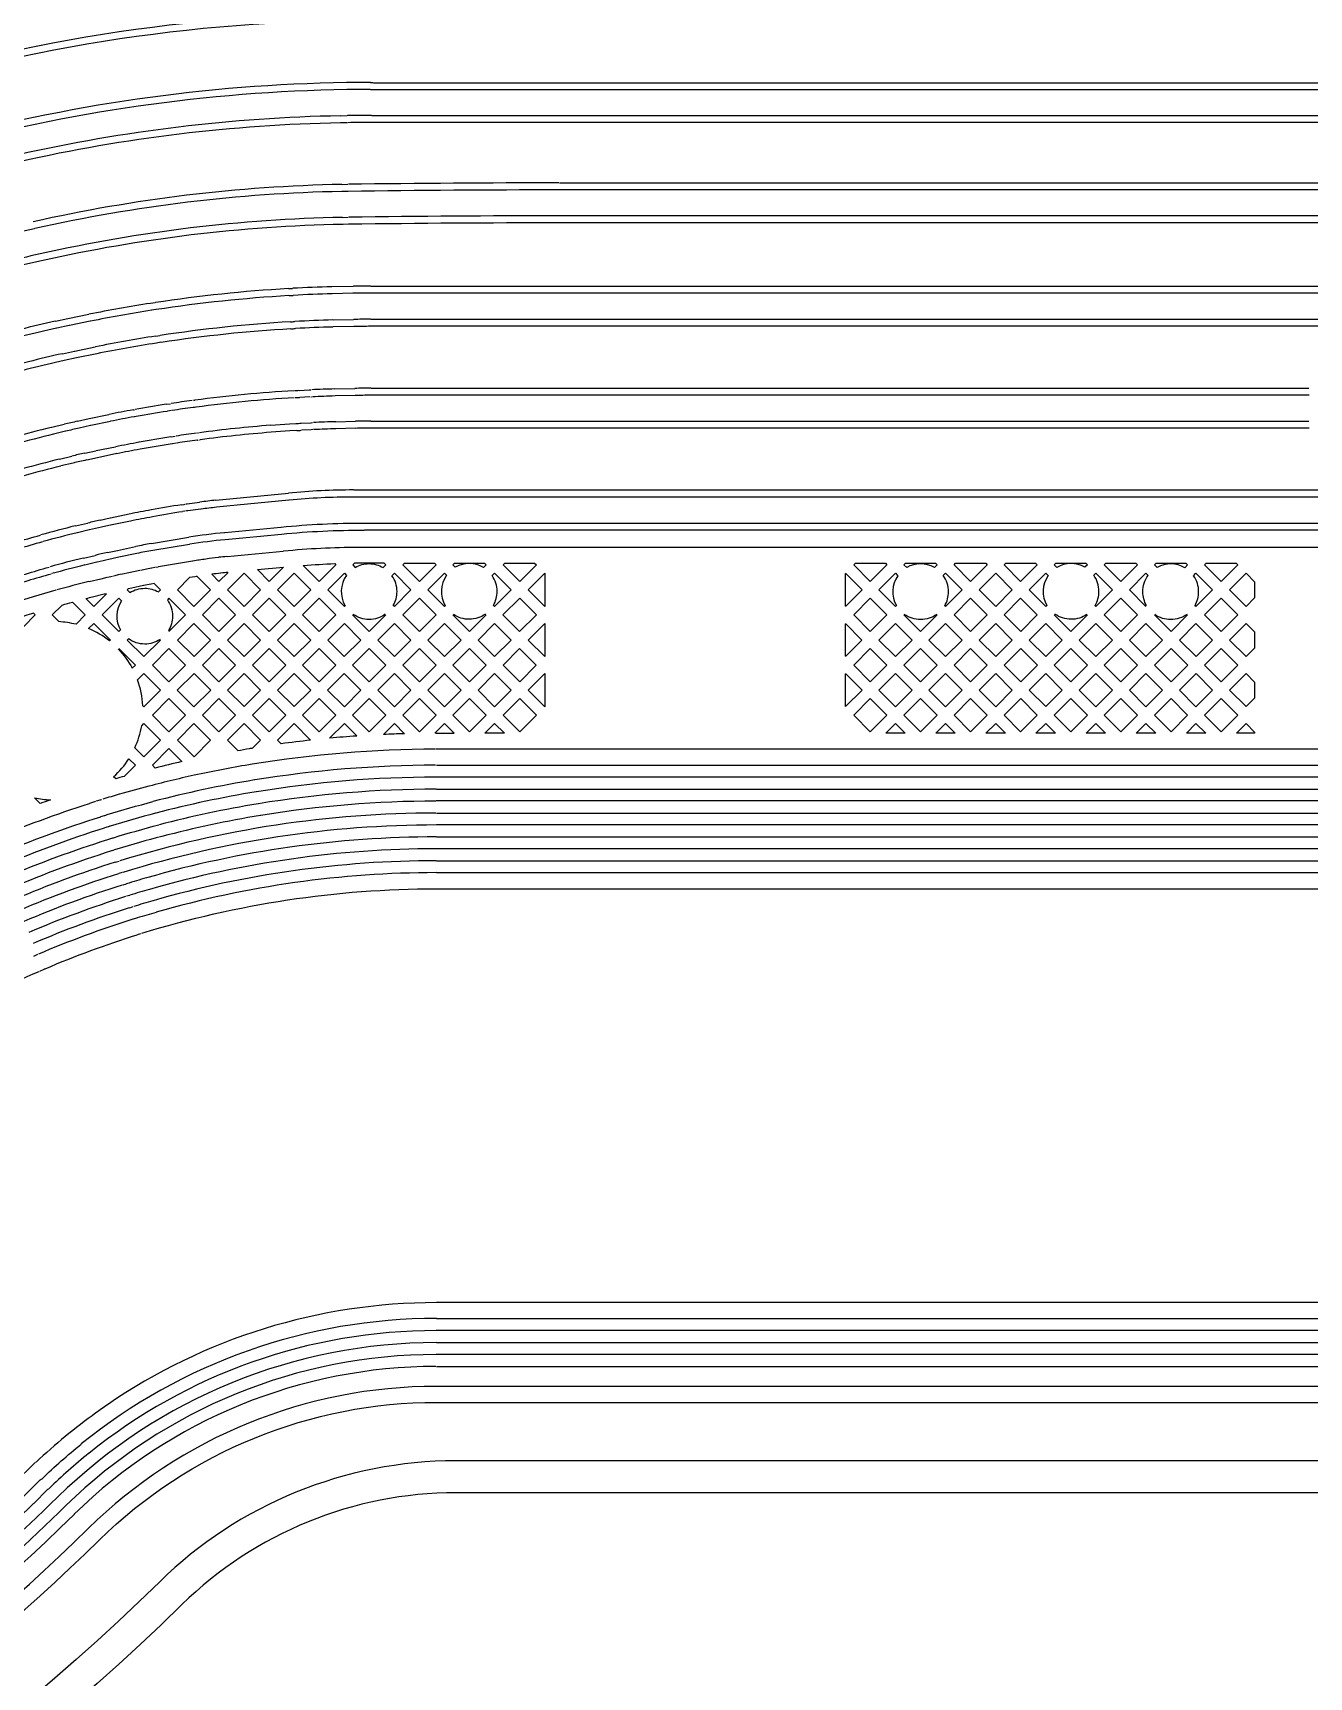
# Model space of a CAD drawing. Extents: x 3664 to 3837, y -413 to -292.
# Drawn here: x 3798.01 to 3806.16, y -335.32 to -324.83 of the extents above; entities that cross this region are included whole.
import ezdxf

# ---------------------------------------------------------------- set-up
doc = ezdxf.new("R2010")
doc.units = 0
doc.layers.add('gbr-dxf_layer0', color=7, linetype='Continuous')
doc.layers.add('gbr-outline-dxf_layer1', color=2, linetype='Continuous')

msp = doc.modelspace()

# ---------------------------------------------------------------- linework, layer by layer
at = {"layer": 'gbr-dxf_layer0', "color": 2}
for p, q in [((3799.978, -325.362), (3800.02, -325.361)), ((3800.02, -325.406), (3799.978, -325.407)), ((3818.255, -325.405), (3800.175, -325.405)), ((3800.177, -325.36), (3818.255, -325.36))]:
    msp.add_line(p, q, dxfattribs=at)
at = {"layer": 'gbr-dxf_layer0', "color": 3}
for p, q in [((3799.986, -325.8), (3800.024, -325.799)), ((3800.024, -325.844), (3799.987, -325.845)), ((3801.373, -325.79), (3818.878, -325.79)), ((3818.877, -325.835), (3801.373, -325.835)), ((3799.99, -326.01), (3800.026, -326.009)), ((3800.027, -326.054), (3799.993, -326.055)), ((3818.878, -326.044), (3801.372, -326.044)), ((3801.373, -325.999), (3818.876, -325.999))]:
    msp.add_line(p, q, dxfattribs=at)
at = {"layer": 'gbr-dxf_layer0', "color": 4}
for p, q in [((3799.922, -326.452), (3800.057, -326.449)), ((3800.056, -326.494), (3799.924, -326.497)), ((3798.764, -326.558), (3798.793, -326.553)), ((3798.798, -326.598), (3798.772, -326.602)), ((3798.158, -326.673), (3798.236, -326.656)), ((3798.246, -326.7), (3798.166, -326.717)), ((3798.237, -326.656), (3798.37, -326.628)), ((3798.38, -326.672), (3798.247, -326.699)), ((3800.061, -326.706), (3799.929, -326.709)), ((3799.93, -326.664), (3800.059, -326.661)), ((3800.169, -326.66), (3812.892, -326.66)), ((3812.893, -326.705), (3800.17, -326.705)), ((3798.798, -326.767), (3798.824, -326.763)), ((3798.831, -326.807), (3798.803, -326.812)), ((3798.203, -326.88), (3798.28, -326.863)), ((3798.291, -326.907), (3798.213, -326.924)), ((3798.281, -326.863), (3798.411, -326.836)), ((3798.422, -326.88), (3798.291, -326.907))]:
    msp.add_line(p, q, dxfattribs=at)
at = {"layer": 'gbr-dxf_layer0', "color": 5}
for p, q in [((3799.713, -327.114), (3799.777, -327.111)), ((3799.778, -327.11), (3799.788, -327.11)), ((3799.94, -327.104), (3800.067, -327.101)), ((3800.172, -327.1), (3806.156, -327.1)), ((3798.867, -327.202), (3798.891, -327.199)), ((3798.898, -327.243), (3798.872, -327.247)), ((3799.038, -327.177), (3799.047, -327.176)), ((3799.043, -327.222), (3799.038, -327.223)), ((3799.054, -327.221), (3799.045, -327.222)), ((3799.78, -327.155), (3799.716, -327.159)), ((3800.069, -327.146), (3799.942, -327.149)), ((3806.157, -327.145), (3800.17, -327.145)), ((3798.135, -327.349), (3798.213, -327.33)), ((3798.299, -327.31), (3798.372, -327.294)), ((3798.382, -327.338), (3798.31, -327.354)), ((3798.373, -327.294), (3798.499, -327.268)), ((3798.509, -327.312), (3798.383, -327.338)), ((3798.672, -327.281), (3798.661, -327.283)), ((3799.531, -327.336), (3799.651, -327.327)), ((3799.652, -327.327), (3799.691, -327.325)), ((3799.726, -327.323), (3799.788, -327.32)), ((3799.789, -327.32), (3799.798, -327.319)), ((3799.947, -327.314), (3800.072, -327.31)), ((3800.171, -327.31), (3806.155, -327.31)), ((3798.222, -327.374), (3798.146, -327.392)), ((3798.896, -327.41), (3798.921, -327.406)), ((3799.064, -327.385), (3799.071, -327.384)), ((3799.653, -327.372), (3799.534, -327.381)), ((3799.696, -327.37), (3799.654, -327.372)), ((3799.789, -327.365), (3799.727, -327.368)), ((3799.799, -327.364), (3799.79, -327.365)), ((3799.805, -327.364), (3799.8, -327.364)), ((3800.072, -327.355), (3799.947, -327.359)), ((3806.157, -327.355), (3800.17, -327.355)), ((3798.184, -327.552), (3798.262, -327.534)), ((3798.345, -327.514), (3798.416, -327.499)), ((3798.425, -327.543), (3798.357, -327.558)), ((3798.418, -327.498), (3798.541, -327.473)), ((3798.549, -327.517), (3798.426, -327.543)), ((3798.271, -327.578), (3798.193, -327.596))]:
    msp.add_line(p, q, dxfattribs=at)
at = {"layer": 'gbr-dxf_layer0'}
for p, q in [((3798.655, -327.238), (3798.663, -327.237)), ((3799.253, -328.173), (3799.61, -328.139)), ((3800.092, -328.114), (3817.666, -328.114)), ((3798.571, -328.287), (3798.585, -328.284)), ((3798.586, -328.284), (3798.625, -328.276)), ((3798.626, -328.275), (3798.697, -328.261)), ((3798.7, -328.26), (3798.749, -328.25)), ((3798.75, -328.25), (3798.771, -328.246)), ((3798.773, -328.246), (3798.792, -328.242)), ((3798.797, -328.241), (3798.813, -328.239)), ((3798.815, -328.238), (3799.033, -328.202)), ((3799.446, -328.257), (3799.613, -328.241)), ((3801.173, -328.386), (3801.28, -328.28)), ((3801.28, -328.28), (3801.28, -328.492)), ((3803.196, -328.282), (3803.196, -328.491)), ((3798.373, -328.333), (3798.447, -328.315)), ((3798.449, -328.315), (3798.487, -328.306)), ((3798.489, -328.305), (3798.522, -328.298)), ((3798.72, -328.359), (3798.645, -328.375)), ((3798.767, -328.35), (3798.721, -328.359)), ((3801.28, -328.492), (3801.173, -328.386)), ((3805.01, -328.386), (3805.116, -328.492)), ((3798.469, -328.414), (3798.395, -328.432)), ((3798.483, -328.411), (3798.47, -328.414)), ((3801.173, -328.706), (3801.28, -328.6)), ((3801.28, -328.6), (3801.28, -328.812)), ((3803.196, -328.602), (3803.196, -328.81)), ((3801.28, -328.812), (3801.173, -328.706)), ((3801.173, -329.026), (3801.28, -328.919)), ((3801.28, -328.919), (3801.28, -329.132)), ((3803.196, -328.921), (3803.196, -329.13)), ((3801.28, -329.132), (3801.173, -329.026)), ((3801.022, -329.301), (3800.898, -329.301)), ((3803.579, -329.301), (3803.455, -329.301)), ((3803.899, -329.301), (3803.775, -329.301)), ((3804.219, -329.301), (3804.095, -329.301)), ((3804.538, -329.301), (3804.414, -329.301)), ((3804.858, -329.301), (3804.734, -329.301)), ((3805.178, -329.301), (3805.054, -329.301)), ((3805.497, -329.301), (3805.374, -329.301)), ((3818.11, -329.403), (3800.584, -329.403)), ((3800.589, -329.505), (3818.109, -329.505)), ((3818.107, -329.581), (3800.587, -329.581)), ((3800.589, -329.657), (3817.819, -329.657)), ((3798.414, -329.736), (3798.374, -329.749)), ((3798.441, -329.727), (3798.418, -329.735)), ((3817.819, -329.733), (3800.587, -329.733)), ((3798.448, -329.832), (3798.47, -329.825)), ((3800.59, -329.81), (3817.821, -329.81)), ((3798.495, -329.897), (3798.47, -329.905)), ((3798.492, -329.978), (3798.518, -329.97)), ((3800.589, -329.962), (3817.637, -329.962)), ((3817.82, -329.886), (3800.59, -329.886)), ((3798.54, -330.043), (3798.517, -330.05)), ((3817.639, -330.038), (3800.588, -330.038)), ((3798.539, -330.123), (3798.564, -330.116)), ((3800.59, -330.114), (3817.637, -330.114)), ((3798.583, -330.19), (3798.561, -330.196)), ((3798.59, -330.267), (3798.611, -330.261)), ((3817.638, -330.191), (3800.588, -330.191)), ((3798.632, -330.335), (3798.612, -330.34)), ((3798.633, -330.414), (3798.654, -330.407)), ((3798.681, -330.585), (3798.702, -330.579)), ((3798.044, -330.713), (3798.018, -330.724)), ((3818.794, -333.111), (3800.589, -333.111)), ((3800.59, -333.035), (3818.792, -333.035)), ((3800.59, -333.188), (3818.792, -333.188)), ((3818.793, -333.264), (3800.589, -333.264)), ((3800.589, -333.34), (3818.763, -333.34)), ((3818.761, -333.467), (3800.592, -333.467))]:
    msp.add_line(p, q, dxfattribs=at)
at = {"layer": 'gbr-dxf_layer0', "color": 6}
for p, q in [((3799.182, -327.814), (3799.644, -327.769)), ((3798.964, -327.843), (3798.976, -327.841)), ((3798.978, -327.841), (3798.986, -327.839)), ((3799.085, -327.871), (3799.003, -327.882)), ((3799.647, -327.814), (3799.186, -327.858)), ((3817.741, -327.794), (3800.06, -327.794)), ((3798.286, -327.978), (3798.362, -327.96)), ((3798.443, -327.942), (3798.507, -327.927)), ((3798.518, -327.971), (3798.452, -327.986)), ((3798.508, -327.927), (3798.627, -327.902)), ((3798.636, -327.947), (3798.519, -327.971)), ((3798.984, -327.885), (3798.969, -327.887)), ((3800.128, -327.961), (3817.654, -327.961)), ((3798.372, -328.004), (3798.298, -328.022)), ((3798.77, -328.091), (3799.008, -328.051)), ((3799.238, -328.021), (3799.596, -327.987)), ((3799.599, -328.032), (3799.241, -328.066)), ((3817.653, -328.006), (3800.129, -328.006)), ((3798.336, -328.184), (3798.41, -328.167)), ((3798.49, -328.148), (3798.553, -328.134)), ((3798.562, -328.178), (3798.499, -328.192)), ((3798.554, -328.134), (3798.669, -328.11)), ((3798.677, -328.154), (3798.562, -328.178)), ((3799.014, -328.096), (3798.779, -328.135)), ((3798.421, -328.21), (3798.346, -328.228))]:
    msp.add_line(p, q, dxfattribs=at)
at = {"layer": 'gbr-dxf_layer0', "linetype": 'Continuous'}
for points in [[(3739.213, -329.411), (3739.213, -321.546, -0.414216), (3740.01, -320.749), (3771.018, -320.749, -0.202307), (3781.688, -325.251, 0.202311), (3782.908, -325.766), (3788.408, -325.766, 0.202315), (3789.628, -325.251, -0.202307), (3800.298, -320.749), (3821.83, -320.749, -0.414217), (3822.626, -321.546), (3822.626, -324.478)], [(3820.193, -322.147), (3820.193, -322.744, -0.414254), (3820.143, -322.794), (3819.781, -322.794), (3819.781, -322.842), (3819.453, -322.842), (3819.453, -322.794), (3819.418, -322.794, 0.064068), (3819.205, -322.822, 0.013699), (3819.053, -322.866, 0.036904), (3819.019, -322.863, 0.080213), (3818.947, -322.875, 0.02431), (3818.686, -322.984), (3800.174, -322.984, 0.202298), (3791.105, -326.81, -0.202305), (3788.284, -328), (3782.784, -328, -0.202305), (3779.963, -326.81, 0.202298), (3770.894, -322.984), (3742.709, -322.984)], [(3822.626, -324.483, -0.006517), (3822.626, -324.487), (3822.626, -331.107, -0.014829), (3822.627, -331.117, -0.014825), (3822.626, -331.128), (3822.626, -333.146, -0.414217), (3821.83, -333.942), (3800.713, -333.942, 0.196007), (3798.823, -334.713, -0.196002), (3788.408, -338.959), (3782.908, -338.959, -0.196002), (3772.493, -334.713, 0.196006), (3770.603, -333.942), (3741.237, -333.942)], [(3798.528, -328.297, -0.019017), (3798.531, -328.296), (3798.569, -328.287)], [(3800.055, -328.226), (3800.071, -328.243, -0.130588), (3800.159, -328.219, -0.133837), (3800.249, -328.244), (3800.266, -328.226), (3800.256, -328.216), (3800.09, -328.216)], [(3800.089, -328.216, 0.001255), (3800.065, -328.216), (3800.055, -328.226)], [(3805.12, -328.487, -0.131962), (3805.096, -328.398, -0.157346), (3805.13, -328.294), (3805.116, -328.28), (3805.01, -328.386)], [(3798.616, -328.386), (3798.633, -328.403, -0.140563), (3798.727, -328.376, -0.129285), (3798.815, -328.399), (3798.828, -328.386), (3798.788, -328.346), (3798.768, -328.35)], [(3798.936, -328.386), (3799.041, -328.492), (3799.147, -328.386), (3799.062, -328.3, 0.001208), (3799.049, -328.302)], [(3798.872, -328.45, -0.157306), (3798.905, -328.554, -0.140551), (3798.878, -328.648)], [(3797.857, -328.587), (3797.91, -328.639, -0.020541), (3797.953, -328.622), (3798.029, -328.546), (3798.018, -328.535, 0.00399), (3797.905, -328.571, -0.017027), (3797.891, -328.576)], [(3800.262, -328.542, -0.156038), (3800.159, -328.575, -0.152829), (3800.058, -328.543)], [(3800.901, -328.541, -0.155457), (3800.798, -328.574, -0.151782), (3800.697, -328.543)], [(3803.781, -328.543, -0.155245), (3803.678, -328.576, -0.156763), (3803.574, -328.543)], [(3804.739, -328.543, -0.15178), (3804.638, -328.574, -0.155451), (3804.535, -328.541)], [(3805.378, -328.543, -0.157342), (3805.274, -328.576, -0.154669), (3805.172, -328.544)], [(3798.825, -328.703, -0.14615), (3798.727, -328.732, -0.157343), (3798.623, -328.698), (3798.616, -328.706)], [(3798.558, -328.763, -0.066909), (3798.648, -328.886), (3798.668, -328.866), (3798.562, -328.76)], [(3799.396, -329.398, -0.00088), (3799.418, -329.394), (3799.467, -329.345), (3799.361, -329.239), (3799.255, -329.345)], [(3799.786, -329.345, 0.006488), (3799.597, -329.368), (3799.575, -329.345)], [(3800.584, -329.301, -0.014524), (3800.587, -329.301), (3800.702, -329.301)], [(3799.255, -329.345), (3799.321, -329.411, -0.00257), (3799.394, -329.398)], [(3798.965, -329.482, 0.006), (3798.794, -329.523), (3798.776, -329.505)], [(3798.125, -329.726, 0.002373), (3798.06, -329.749), (3798.024, -329.713)], [(3798.472, -329.825, -0.011096), (3798.487, -329.82, -0.010656), (3798.779, -329.737)], [(3797.778, -330.08, -0.008651), (3797.789, -330.075, -0.024554), (3798.447, -329.833)], [(3798.519, -329.97, -0.012904), (3798.529, -329.967, -0.010762), (3798.818, -329.885)], [(3797.838, -330.22, -0.01133), (3797.846, -330.217, -0.024613), (3798.491, -329.979)], [(3798.56, -330.197, 0.024934), (3797.928, -330.431, -0.040167), (3797.922, -330.433, 0.033844), (3797.109, -330.849)], [(3798.708, -330.577, -0.075246), (3800.588, -330.293), (3817.639, -330.293, -0.198651), (3817.935, -330.415), (3818.47, -330.951, -0.016766), (3818.568, -331.055, 0.038969), (3818.685, -331.17, -0.022423), (3818.736, -331.216), (3819.014, -331.494, 0.071019), (3819.16, -331.604, 0.106274), (3819.217, -331.644, 0.270457), (3819.29, -331.75, 0.125985), (3819.336, -331.797, 0.287204), (3819.433, -331.895)], [(3798.8, -330.444, 0.004862), (3798.68, -330.479, -0.036775), (3798.674, -330.481), (3798.654, -330.487)], [(3798.058, -330.818), (3798.085, -330.806, 0.013721), (3798.092, -330.803, -0.024688), (3798.68, -330.586)], [(3795.524, -332.669), (3795.575, -332.625, 0.007181), (3795.584, -332.617, 0.003762), (3795.712, -332.507, 0.013202), (3796.147, -332.103, -0.019188), (3796.508, -331.776, -0.017376), (3796.856, -331.504, -0.028643), (3797.467, -331.112, -0.025765), (3798.053, -330.82)], [(3821.458, -332.98), (3821.12, -332.98), (3821.12, -333.025), (3819.979, -333.025), (3819.979, -332.96, 0.067805), (3819.871, -332.943), (3819.044, -332.943, 0.07443), (3818.978, -332.933), (3800.589, -332.933, 0.151399), (3798.489, -333.584, 0.006103), (3798.416, -333.636, 0.033677), (3798.034, -333.951)], [(3795.088, -336.893, 0.071775), (3798.438, -334.446, -0.196004), (3800.589, -333.569), (3818.575, -333.569, -0.039333), (3818.825, -333.589, 0.026073), (3819.025, -333.612, 0.028754), (3819.091, -333.616)], [(3796.588, -335.32, 0.032208), (3797.965, -334.16), (3798.06, -334.064, -0.092767), (3798.072, -334.056, -0.023334), (3798.322, -333.836)], [(3798.03, -333.951), (3797.893, -334.087, -0.0322), (3796.527, -335.238), (3796.515, -335.248), (3796.424, -335.314, -0.005662), (3796.167, -335.495, -0.040494), (3794.221, -336.616), (3794.198, -336.627, -0.007938), (3793.797, -336.808, -0.002894), (3793.65, -336.871), (3793.599, -336.892, -0.008961), (3793.136, -337.074), (3793.102, -337.086, -0.04422), (3790.737, -337.731), (3790.68, -337.741), (3790.598, -337.755)], [(3798.369, -333.895, 0.024058), (3798.117, -334.119, -0.085515), (3798.107, -334.126), (3798.019, -334.214)]]:
    msp.add_lwpolyline(points, format="xyb", dxfattribs=at)
at = {"layer": 'gbr-dxf_layer0', "color": 2, "linetype": 'Continuous'}
for points in [[(3800.168, -325.149), (3800.175, -325.149, -0.121984), (3800.186, -325.151), (3818.138, -325.151)], [(3818.14, -325.196), (3800.175, -325.196, -0.122577), (3800.165, -325.194, 0.003079), (3800.02, -325.195)]]:
    msp.add_lwpolyline(points, format="xyb", dxfattribs=at)
at = {"layer": 'gbr-dxf_layer0', "color": 4, "linetype": 'Continuous'}
for points in [[(3800.169, -326.448), (3812.929, -326.448, -0.070486), (3812.935, -326.449), (3812.949, -326.449)], [(3812.946, -326.494), (3812.931, -326.494, -0.05757), (3812.926, -326.493), (3800.17, -326.493)]]:
    msp.add_lwpolyline(points, format="xyb", dxfattribs=at)
at = {"layer": 'gbr-dxf_layer0', "color": 5, "linetype": 'Continuous'}
msp.add_lwpolyline([(3798.929, -327.45, -0.027089), (3798.927, -327.451), (3798.904, -327.454)], format="xyb", dxfattribs=at)
at = {"layer": 'gbr-dxf_layer0', "color": 6, "linetype": 'Continuous'}
for points in [[(3800.061, -327.749), (3817.742, -327.749, -0.060323), (3817.747, -327.75), (3817.841, -327.75)], [(3797.735, -328.136, -0.047592), (3797.739, -328.134, -0.010683), (3798.062, -328.037)], [(3797.815, -328.333, -0.039996), (3797.818, -328.332, -0.010179), (3798.117, -328.241)]]:
    msp.add_lwpolyline(points, format="xyb", dxfattribs=at)
for points in [[(3798.99, -327.838), (3798.998, -327.838), (3799.077, -327.826)], [(3799.001, -327.882), (3798.994, -327.883), (3798.987, -327.885)]]:
    msp.add_lwpolyline(points, dxfattribs=at)
at = {"layer": 'gbr-dxf_layer0', "linetype": 'Continuous'}
for points in [[(3799.156, -328.287), (3799.201, -328.332), (3799.259, -328.275)], [(3799.613, -328.241), (3799.521, -328.332), (3799.446, -328.257)], [(3803.198, -328.492), (3803.304, -328.386), (3803.198, -328.28)], [(3798.644, -328.375), (3798.622, -328.38), (3798.616, -328.386)], [(3799.048, -328.303), (3799.013, -328.308), (3798.936, -328.386)], [(3798.352, -328.442), (3798.402, -328.492), (3798.483, -328.411)], [(3798.882, -328.652), (3798.988, -328.546), (3798.882, -328.44), (3798.872, -328.45)], [(3800.054, -328.546), (3800.16, -328.652), (3800.266, -328.546)], [(3800.694, -328.546), (3800.8, -328.652), (3800.906, -328.546)], [(3803.198, -328.812), (3803.303, -328.706), (3803.198, -328.6)], [(3803.571, -328.546), (3803.677, -328.652), (3803.783, -328.546)], [(3804.53, -328.546), (3804.636, -328.652), (3804.742, -328.546)], [(3805.17, -328.546), (3805.276, -328.652), (3805.381, -328.546)], [(3798.616, -328.706), (3798.722, -328.812), (3798.828, -328.706)], [(3803.198, -329.131), (3803.304, -329.026), (3803.198, -328.92)], [(3799.575, -329.345), (3799.681, -329.239), (3799.786, -329.345)], [(3799.907, -329.332), (3800.001, -329.239), (3800.08, -329.318)], [(3800.251, -329.309), (3800.32, -329.239), (3800.385, -329.304)], [(3800.702, -329.301), (3800.64, -329.239), (3800.578, -329.301)], [(3800.898, -329.301), (3800.96, -329.239), (3801.022, -329.301)], [(3803.455, -329.301), (3803.517, -329.239), (3803.579, -329.301)], [(3803.775, -329.301), (3803.837, -329.239), (3803.899, -329.301)], [(3804.095, -329.301), (3804.157, -329.239), (3804.219, -329.301)], [(3804.414, -329.301), (3804.476, -329.239), (3804.538, -329.301)], [(3804.734, -329.301), (3804.796, -329.239), (3804.858, -329.301)], [(3805.054, -329.301), (3805.116, -329.239), (3805.178, -329.301)], [(3805.374, -329.301), (3805.435, -329.239), (3805.497, -329.301)], [(3798.776, -329.505), (3798.882, -329.399), (3798.965, -329.482)]]:
    msp.add_lwpolyline(points, dxfattribs=at)
for points in [[(3799.255, -328.386), (3799.361, -328.28), (3799.467, -328.386), (3799.361, -328.492)], [(3799.575, -328.386), (3799.681, -328.28), (3799.787, -328.386), (3799.681, -328.492)], [(3800.374, -328.226), (3800.384, -328.216), (3800.576, -328.216), (3800.586, -328.226), (3800.48, -328.332)], [(3801.014, -328.226), (3801.024, -328.216), (3801.215, -328.216), (3801.226, -328.226), (3801.12, -328.332)], [(3803.251, -328.226), (3803.262, -328.216), (3803.453, -328.216), (3803.463, -328.226), (3803.357, -328.332)], [(3803.891, -328.226), (3803.901, -328.216), (3804.093, -328.216), (3804.103, -328.226), (3803.997, -328.332)], [(3804.051, -328.386), (3804.157, -328.28), (3804.263, -328.386), (3804.157, -328.492)], [(3804.211, -328.226), (3804.221, -328.216), (3804.412, -328.216), (3804.422, -328.226), (3804.316, -328.332)], [(3804.85, -328.226), (3804.86, -328.216), (3805.051, -328.216), (3805.062, -328.226), (3804.956, -328.332)], [(3805.489, -328.226), (3805.499, -328.216), (3805.691, -328.216), (3805.701, -328.226), (3805.595, -328.332)], [(3805.649, -328.386), (3805.755, -328.28), (3805.809, -328.334), (3805.809, -328.438), (3805.755, -328.492)], [(3799.095, -328.546), (3799.201, -328.44), (3799.307, -328.546), (3799.201, -328.652)], [(3799.415, -328.546), (3799.521, -328.44), (3799.627, -328.546), (3799.521, -328.652)], [(3799.735, -328.546), (3799.841, -328.44), (3799.947, -328.546), (3799.841, -328.652)], [(3800.374, -328.546), (3800.48, -328.44), (3800.586, -328.546), (3800.48, -328.652)], [(3801.013, -328.546), (3801.12, -328.44), (3801.226, -328.546), (3801.119, -328.652)], [(3803.251, -328.546), (3803.357, -328.44), (3803.463, -328.546), (3803.357, -328.652)], [(3803.891, -328.546), (3803.997, -328.44), (3804.103, -328.546), (3803.997, -328.652)], [(3804.21, -328.546), (3804.316, -328.44), (3804.422, -328.546), (3804.317, -328.652)], [(3804.85, -328.546), (3804.956, -328.44), (3805.062, -328.546), (3804.956, -328.652)], [(3805.489, -328.546), (3805.595, -328.44), (3805.701, -328.546), (3805.595, -328.652)], [(3798.936, -328.706), (3799.041, -328.6), (3799.147, -328.706), (3799.042, -328.812)], [(3799.255, -328.706), (3799.361, -328.6), (3799.467, -328.706), (3799.361, -328.812)], [(3799.575, -328.706), (3799.681, -328.6), (3799.787, -328.706), (3799.681, -328.812)], [(3799.895, -328.706), (3800.001, -328.6), (3800.106, -328.706), (3800, -328.812)], [(3800.214, -328.706), (3800.32, -328.6), (3800.426, -328.706), (3800.32, -328.812)], [(3800.534, -328.706), (3800.64, -328.6), (3800.746, -328.706), (3800.64, -328.812)], [(3800.854, -328.706), (3800.96, -328.6), (3801.066, -328.706), (3800.96, -328.812)], [(3803.411, -328.706), (3803.517, -328.6), (3803.623, -328.706), (3803.517, -328.812)], [(3803.731, -328.706), (3803.837, -328.6), (3803.943, -328.706), (3803.837, -328.812)], [(3804.051, -328.706), (3804.157, -328.6), (3804.263, -328.706), (3804.157, -328.812)], [(3804.37, -328.706), (3804.476, -328.6), (3804.582, -328.706), (3804.476, -328.812)], [(3804.69, -328.706), (3804.796, -328.6), (3804.902, -328.706), (3804.796, -328.812)], [(3805.01, -328.706), (3805.116, -328.6), (3805.222, -328.706), (3805.116, -328.812)], [(3805.33, -328.706), (3805.435, -328.6), (3805.541, -328.706), (3805.436, -328.812)], [(3805.649, -328.706), (3805.755, -328.6), (3805.809, -328.654), (3805.809, -328.758), (3805.755, -328.812)], [(3798.776, -328.866), (3798.882, -328.76), (3798.988, -328.866), (3798.882, -328.972)], [(3799.095, -328.866), (3799.201, -328.76), (3799.307, -328.866), (3799.201, -328.972)], [(3799.415, -328.866), (3799.521, -328.76), (3799.627, -328.866), (3799.521, -328.972)], [(3799.735, -328.866), (3799.841, -328.76), (3799.947, -328.866), (3799.841, -328.972)], [(3800.054, -328.866), (3800.16, -328.76), (3800.266, -328.866), (3800.16, -328.972)], [(3800.374, -328.866), (3800.48, -328.76), (3800.586, -328.866), (3800.48, -328.972)], [(3800.694, -328.866), (3800.8, -328.76), (3800.906, -328.866), (3800.8, -328.972)], [(3801.014, -328.866), (3801.119, -328.76), (3801.225, -328.866), (3801.12, -328.972)], [(3803.251, -328.866), (3803.357, -328.76), (3803.463, -328.866), (3803.357, -328.972)], [(3803.571, -328.866), (3803.677, -328.76), (3803.783, -328.866), (3803.677, -328.972)], [(3803.891, -328.866), (3803.997, -328.76), (3804.103, -328.866), (3803.997, -328.972)], [(3804.211, -328.866), (3804.317, -328.76), (3804.423, -328.866), (3804.317, -328.972)], [(3804.53, -328.866), (3804.636, -328.76), (3804.742, -328.866), (3804.636, -328.972)], [(3804.85, -328.866), (3804.956, -328.76), (3805.062, -328.866), (3804.956, -328.972)], [(3805.17, -328.866), (3805.276, -328.76), (3805.382, -328.866), (3805.276, -328.972)], [(3805.489, -328.866), (3805.595, -328.76), (3805.701, -328.866), (3805.595, -328.972)], [(3798.935, -329.026), (3799.042, -328.92), (3799.148, -329.026), (3799.041, -329.132)], [(3799.255, -329.026), (3799.361, -328.92), (3799.467, -329.026), (3799.361, -329.131)], [(3799.575, -329.026), (3799.681, -328.92), (3799.787, -329.026), (3799.681, -329.131)], [(3799.894, -329.026), (3800, -328.92), (3800.107, -329.026), (3800.001, -329.132)], [(3800.214, -329.026), (3800.32, -328.92), (3800.426, -329.026), (3800.32, -329.132)], [(3800.534, -329.026), (3800.64, -328.92), (3800.746, -329.026), (3800.64, -329.132)], [(3800.854, -329.026), (3800.96, -328.92), (3801.066, -329.026), (3800.96, -329.132)], [(3803.411, -329.026), (3803.517, -328.92), (3803.623, -329.026), (3803.517, -329.132)], [(3803.731, -329.026), (3803.837, -328.92), (3803.943, -329.026), (3803.837, -329.132)], [(3804.051, -329.026), (3804.157, -328.92), (3804.263, -329.026), (3804.157, -329.132)], [(3804.37, -329.026), (3804.476, -328.92), (3804.582, -329.025), (3804.476, -329.131)], [(3804.69, -329.025), (3804.796, -328.92), (3804.902, -329.026), (3804.796, -329.132)], [(3805.01, -329.026), (3805.116, -328.92), (3805.222, -329.026), (3805.116, -329.132)], [(3805.329, -329.026), (3805.436, -328.92), (3805.541, -329.025), (3805.435, -329.132)], [(3805.649, -329.025), (3805.755, -328.92), (3805.809, -328.974), (3805.809, -329.078), (3805.755, -329.131)], [(3798.776, -329.185), (3798.882, -329.08), (3798.988, -329.185), (3798.882, -329.291)], [(3799.095, -329.185), (3799.201, -329.079), (3799.307, -329.185), (3799.201, -329.291)], [(3799.415, -329.185), (3799.521, -329.079), (3799.627, -329.185), (3799.521, -329.291)], [(3799.735, -329.185), (3799.841, -329.079), (3799.947, -329.185), (3799.841, -329.291)], [(3800.054, -329.185), (3800.16, -329.079), (3800.266, -329.185), (3800.16, -329.291)], [(3800.374, -329.185), (3800.48, -329.079), (3800.586, -329.185), (3800.48, -329.291)], [(3800.694, -329.185), (3800.8, -329.079), (3800.906, -329.185), (3800.8, -329.291)], [(3801.014, -329.185), (3801.12, -329.079), (3801.226, -329.185), (3801.12, -329.291)], [(3803.252, -329.185), (3803.357, -329.079), (3803.463, -329.185), (3803.357, -329.291)], [(3803.571, -329.185), (3803.677, -329.079), (3803.783, -329.185), (3803.677, -329.291)], [(3803.891, -329.185), (3803.997, -329.079), (3804.103, -329.185), (3803.997, -329.291)], [(3804.211, -329.185), (3804.317, -329.079), (3804.422, -329.185), (3804.316, -329.291)], [(3804.53, -329.185), (3804.636, -329.079), (3804.742, -329.185), (3804.636, -329.291)], [(3804.85, -329.185), (3804.956, -329.079), (3805.062, -329.185), (3804.956, -329.291)], [(3805.17, -329.185), (3805.276, -329.08), (3805.381, -329.185), (3805.276, -329.291)], [(3805.489, -329.185), (3805.595, -329.079), (3805.701, -329.185), (3805.595, -329.291)], [(3798.936, -329.345), (3799.041, -329.239), (3799.147, -329.345), (3799.042, -329.451)], [(3805.693, -329.301), (3805.755, -329.239), (3805.809, -329.293), (3805.809, -329.301)]]:
    msp.add_lwpolyline(points, close=True, dxfattribs=at)
for points in [[(3799.739, -328.23, -0.009529), (3799.94, -328.219), (3799.947, -328.226), (3799.841, -328.332)], [(3799.895, -328.386), (3800.001, -328.28), (3800.014, -328.294, 0.296006), (3800.006, -328.487), (3800.001, -328.492)], [(3800.305, -328.296), (3800.32, -328.28), (3800.426, -328.386), (3800.32, -328.492), (3800.313, -328.485, 0.130585), (3800.337, -328.397, 0.152829)], [(3800.534, -328.386), (3800.64, -328.28), (3800.653, -328.293, 0.29652), (3800.645, -328.487), (3800.64, -328.492)], [(3800.694, -328.226), (3800.704, -328.216), (3800.896, -328.216), (3800.906, -328.226), (3800.889, -328.243, 0.270815), (3800.709, -328.242)], [(3800.944, -328.295), (3800.96, -328.28), (3801.066, -328.386), (3800.96, -328.492), (3800.952, -328.485, 0.131169), (3800.976, -328.396, 0.151782)], [(3803.411, -328.386), (3803.517, -328.28), (3803.533, -328.296, 0.290898), (3803.523, -328.486), (3803.517, -328.492)], [(3803.571, -328.226), (3803.582, -328.216), (3803.773, -328.216), (3803.783, -328.226), (3803.766, -328.244, 0.265709), (3803.589, -328.244)], [(3803.822, -328.295), (3803.837, -328.28), (3803.943, -328.386), (3803.837, -328.492), (3803.832, -328.487, 0.131381), (3803.856, -328.398, 0.156765)], [(3804.37, -328.386), (3804.476, -328.28), (3804.491, -328.295, 0.288646), (3804.484, -328.485), (3804.476, -328.492)], [(3804.53, -328.226), (3804.54, -328.216), (3804.732, -328.216), (3804.742, -328.226), (3804.726, -328.242, 0.270811), (3804.547, -328.243)], [(3804.783, -328.293), (3804.796, -328.28), (3804.902, -328.386), (3804.796, -328.492), (3804.791, -328.487, 0.134895), (3804.816, -328.396, 0.155451)], [(3805.17, -328.226), (3805.18, -328.216), (3805.371, -328.216), (3805.381, -328.226), (3805.363, -328.245, 0.265716), (3805.187, -328.244)], [(3805.42, -328.296), (3805.435, -328.28), (3805.541, -328.386), (3805.435, -328.492), (3805.429, -328.486, 0.129254), (3805.452, -328.398, 0.154669)], [(3798.136, -328.546), (3798.2, -328.483, -0.002371), (3798.267, -328.465), (3798.348, -328.546), (3798.289, -328.606, 0.04894), (3798.179, -328.589)], [(3798.456, -328.546), (3798.562, -328.44), (3798.579, -328.457, 0.280661), (3798.572, -328.642), (3798.562, -328.652)], [(3798.369, -328.633), (3798.402, -328.6), (3798.508, -328.706), (3798.502, -328.712, 0.068246)], [(3798.681, -328.96), (3798.722, -328.92), (3798.828, -329.026), (3798.722, -329.132), (3798.715, -329.125, 0.074261)], [(3798.664, -329.394, 0.06492), (3798.708, -329.253), (3798.722, -329.239), (3798.828, -329.345), (3798.722, -329.451)], [(3798.529, -329.578, 0.066371), (3798.626, -329.464), (3798.668, -329.505), (3798.597, -329.576, 0.001998), (3798.542, -329.591)]]:
    msp.add_lwpolyline(points, format="xyb", close=True, dxfattribs=at)
at = {"layer": 'gbr-dxf_layer0'}
for centre, radius, start, end in [((3800.175, -335.646), 11.255, 90.0178, 126.005), ((3799.555, -331.372), 3.212, 97.8458, 99.3274), ((3799.56, -331.371), 3.212, 96.4813, 97.917), ((3799.563, -331.371), 3.213, 95.5639, 96.4849), ((3800.126, -333.506), 5.391, 90.3869, 95.4744), ((3799.56, -331.371), 3.111, 96.4365, 97.4714), ((3799.563, -331.371), 3.111, 95.6176, 96.4429), ((3800.182, -335.645), 7.533, 105.5771, 107.8402), ((3800.178, -335.646), 7.533, 103.8853, 105.4855), ((3800.179, -335.646), 7.431, 103.8974, 104.2271), ((3800.585, -336.647), 7.346, 93.9446, 95.2925), ((3800.585, -336.647), 7.346, 91.5621, 92.6065), ((3800.585, -336.647), 7.244, 90.0313, 99.3077), ((3800.591, -336.646), 7.244, 99.3628, 102.1608), ((3800.585, -336.647), 7.142, 90.0187, 99.3069), ((3800.582, -336.648), 7.244, 104.6256, 106.1589), ((3800.589, -336.646), 7.244, 102.16, 104.6683), ((3800.588, -336.646), 7.142, 99.3462, 104.6645), ((3800.585, -336.647), 7.066, 90.0001, 99.3174), ((3800.586, -336.647), 6.989, 90.0001, 99.3295), ((3800.588, -336.647), 7.244, 107.8114, 113.05), ((3798.147, -329.157), 0.569, 257.5423, 267.7944), ((3798.579, -330.151), 0.445, 106.5861, 107.8231), ((3800.584, -336.647), 7.244, 106.1869, 107.0514), ((3800.588, -336.646), 7.066, 99.3562, 104.6741), ((3800.587, -336.647), 6.989, 99.3568, 104.6571), ((3800.586, -336.647), 6.913, 90.0118, 99.3122), ((3800.585, -336.647), 7.066, 104.6576, 107.0975), ((3800.588, -336.647), 6.837, 90.019, 107.1721), ((3800.587, -336.647), 6.913, 99.3398, 104.6669), ((3800.588, -336.647), 7.066, 107.4529, 113.0777), ((3798.576, -330.152), 0.267, 105.3677, 107.2944), ((3800.588, -336.646), 6.913, 104.6781, 107.1436), ((3800.588, -336.647), 6.761, 89.9996, 107.2067), ((3800.589, -336.646), 6.684, 90.0096, 106.072), ((3800.589, -336.646), 6.913, 107.4583, 113.1234), ((3798.576, -330.152), 0.114, 104.708, 107.6689), ((3800.589, -336.646), 6.608, 90.0218, 106.0822), ((3800.588, -336.646), 6.837, 107.4476, 113.1498), ((3800.589, -336.646), 6.532, 90.0109, 106.0759), ((3800.587, -336.647), 6.685, 107.4419, 113.1698), ((3800.582, -336.648), 6.684, 106.0165, 107.142), ((3800.589, -336.646), 6.456, 90.0233, 106.086), ((3800.587, -336.647), 6.608, 107.4521, 113.1655), ((3800.581, -336.648), 6.608, 106.0248, 107.1503), ((3800.585, -336.647), 6.532, 106.0441, 107.1686), ((3800.588, -336.646), 6.532, 107.4536, 113.1865), ((3800.588, -336.646), 6.456, 107.4651, 113.1605), ((3800.589, -336.645), 3.611, 90.0051, 128.8892), ((3800.589, -336.645), 3.534, 90.0278, 128.9001), ((3800.589, -336.646), 3.458, 90.0049, 134.3525), ((3800.589, -336.646), 3.382, 90.0286, 134.3539), ((3800.589, -336.646), 3.306, 90.0568, 134.355), ((3800.589, -336.646), 3.179, 90.004, 134.3566), ((3788.283, -324.063), 14.065, 306.4302, 313.7972), ((3788.284, -324.062), 14.142, 306.3648, 314.357), ((3788.284, -324.062), 14.218, 306.3687, 314.3569), ((3788.284, -324.062), 14.295, 297.9434, 314.3598), ((3788.284, -324.062), 14.422, 297.9392, 314.3598)]:
    msp.add_arc(centre, radius, start, end, dxfattribs=at)
at = {"layer": 'gbr-dxf_layer0', "color": 1}
for radius, start, end in [(11.147, 90.0037, 126.0065), (11.102, 90.0093, 126.0096), (10.938, 90.0039, 126.0107), (10.893, 90.014, 126.0079)]:
    msp.add_arc((3800.175, -335.646), radius, start, end, dxfattribs=at)
at = {"layer": 'gbr-dxf_layer0', "color": 2}
for centre, radius, start, end in [((3800.173, -337.061), 11.912, 90.0281, 90.7503), ((3800.176, -335.646), 10.497, 90.8776, 105.5255), ((3800.176, -335.646), 10.452, 90.8681, 105.5306), ((3800.177, -335.645), 10.285, 91.1138, 102.6823), ((3800.177, -335.645), 10.24, 91.12, 102.6878), ((3800.175, -337.025), 11.665, 90.0001, 90.7568), ((3800.175, -337.025), 11.62, 90.0067, 90.7479)]:
    msp.add_arc(centre, radius, start, end, dxfattribs=at)
at = {"layer": 'gbr-dxf_layer0', "color": 3}
for centre, radius, start, end in [((3800.177, -335.645), 9.847, 91.1118, 102.6863), ((3800.177, -335.645), 9.802, 91.1181, 102.6775), ((3801.371, -424.755), 98.92, 89.99998, 90.77899), ((3801.371, -424.755), 98.965, 90.00102, 90.77839), ((3800.174, -335.646), 9.802, 102.6706, 105.5177), ((3800.176, -335.646), 9.638, 91.1154, 102.6798), ((3800.176, -335.646), 9.593, 91.1049, 102.6856), ((3801.373, -424.755), 98.71, 90.00097, 90.77982), ((3801.373, -424.755), 98.755, 90.00037, 90.77921), ((3800.174, -335.646), 9.638, 102.6717, 105.5129), ((3800.174, -335.646), 9.593, 102.6774, 105.5185)]:
    msp.add_arc(centre, radius, start, end, dxfattribs=at)
at = {"layer": 'gbr-dxf_layer0', "color": 4}
for centre, radius, start, end in [((3800.178, -335.646), 9.197, 93.3306, 98.6487), ((3800.178, -335.646), 9.152, 93.3242, 98.6596), ((3799.521, -324.325), 2.143, 273.3072, 274.0149), ((3799.521, -324.325), 2.188, 273.3288, 274.0363), ((3800.171, -335.646), 9.197, 91.559, 93.1119), ((3800.171, -335.646), 9.152, 91.5529, 93.1057), ((3800.185, -337.061), 10.568, 90.0897, 90.693), ((3800.185, -337.061), 10.613, 90.096, 90.6834), ((3800.178, -335.646), 9.197, 98.8465, 101.3315), ((3800.178, -335.646), 9.152, 98.8408, 101.3263), ((3800.175, -335.646), 9.198, 102.6756, 105.5215), ((3800.175, -335.646), 9.153, 102.686, 105.5159), ((3800.178, -335.646), 8.985, 93.3319, 98.6614), ((3800.178, -335.646), 8.94, 93.3253, 98.6551), ((3799.525, -324.325), 2.355, 273.1986, 273.8669), ((3799.525, -324.325), 2.4, 273.2262, 273.8952), ((3800.174, -335.646), 8.985, 91.5688, 93.1176), ((3800.174, -335.646), 8.94, 91.5805, 93.1111), ((3800.188, -337.061), 10.401, 90.1109, 90.7026), ((3800.188, -337.061), 10.356, 90.1047, 90.6963), ((3800.176, -335.646), 8.985, 98.8333, 101.3204), ((3800.176, -335.646), 8.94, 98.8448, 101.315), ((3800.176, -335.646), 8.986, 102.6908, 105.5192), ((3800.176, -335.646), 8.941, 102.6853, 105.5299)]:
    msp.add_arc(centre, radius, start, end, dxfattribs=at)
at = {"layer": 'gbr-dxf_layer0', "color": 5}
for centre, radius, start, end in [((3800.178, -335.646), 8.545, 93.3358, 97.6015), ((3799.546, -324.323), 2.795, 272.8361, 273.3839), ((3800.178, -335.646), 8.545, 91.6068, 92.5824), ((3800.194, -337.061), 9.961, 90.1394, 90.7237), ((3800.18, -335.645), 8.545, 100.2919, 101.3385), ((3800.18, -335.645), 8.545, 98.8652, 100.2098), ((3800.179, -335.646), 8.5, 98.858, 100.2012), ((3800.176, -335.646), 8.545, 97.7102, 98.6177), ((3800.175, -335.646), 8.5, 97.7019, 98.6098), ((3800.178, -335.646), 8.5, 93.3482, 97.5951), ((3799.546, -324.323), 2.84, 272.8559, 273.4045), ((3799.789, -327.133), 0.0225, 266.8434, 275.1729), ((3800.179, -335.646), 8.5, 91.6013, 92.5771), ((3800.194, -337.061), 9.916, 90.1497, 90.717), ((3800.174, -335.647), 8.545, 103.8208, 105.515), ((3800.188, -335.644), 8.545, 102.7816, 103.353), ((3800.18, -335.645), 8.5, 100.3035, 101.3323), ((3800.176, -335.646), 8.335, 94.4412, 97.5768), ((3799.538, -324.324), 3.005, 272.9661, 273.5583), ((3800.187, -335.645), 8.335, 91.6567, 92.6378), ((3800.197, -337.061), 9.751, 90.1567, 90.7277), ((3800.174, -335.647), 8.5, 103.8153, 105.5092), ((3800.188, -335.644), 8.5, 102.7752, 103.3642), ((3800.178, -335.646), 8.335, 100.2793, 101.319), ((3800.183, -335.645), 8.335, 98.8979, 100.3078), ((3800.183, -335.645), 8.29, 98.8877, 100.3153), ((3800.176, -335.646), 8.335, 97.7052, 98.6178), ((3800.175, -335.646), 8.29, 97.7102, 98.6047), ((3799.038, -327.2), 0.232, 276.2861, 277.6963), ((3799.076, -327.407), 0.0225, 272.0941, 284.4832), ((3800.176, -335.646), 8.29, 94.4482, 97.5829), ((3799.538, -324.324), 3.05, 272.9989, 273.5392), ((3800.187, -335.645), 8.29, 91.6632, 92.6247), ((3800.197, -337.061), 9.706, 90.1631, 90.7342), ((3800.166, -335.649), 8.336, 103.7646, 105.4514), ((3800.19, -335.643), 8.336, 102.7986, 103.3693), ((3800.19, -335.643), 8.291, 102.7889, 103.3766), ((3800.178, -335.646), 8.29, 100.2859, 101.3253), ((3800.166, -335.649), 8.291, 103.7703, 105.4571)]:
    msp.add_arc(centre, radius, start, end, dxfattribs=at)
at = {"layer": 'gbr-dxf_layer0', "color": 6}
for centre, radius, start, end in [((3800.06, -332.103), 4.354, 90.0004, 95.4684), ((3800.164, -335.649), 7.897, 100.1723, 101.2108), ((3800.19, -335.644), 7.897, 98.9475, 100.3612), ((3799.399, -330.06), 2.256, 95.529, 98.1538), ((3799.399, -330.06), 2.211, 95.5574, 98.1138), ((3800.06, -332.103), 4.309, 90.0151, 95.4823), ((3800.173, -335.647), 7.898, 103.8373, 105.4778), ((3800.143, -335.655), 7.898, 102.43, 103.0103), ((3800.164, -335.649), 7.852, 100.1776, 101.2163), ((3800.19, -335.644), 7.852, 98.9551, 100.3687), ((3800.127, -333.506), 5.544, 90.0181, 95.4869), ((3800.175, -335.646), 7.852, 105.5124, 107.963), ((3800.173, -335.647), 7.853, 103.8267, 105.4671), ((3800.143, -335.655), 7.853, 102.4388, 103.0127), ((3799.557, -331.372), 3.366, 95.4623, 99.3836), ((3799.557, -331.372), 3.321, 95.4809, 99.4014), ((3800.127, -333.506), 5.499, 90.0002, 95.4979), ((3800.179, -335.645), 7.686, 103.8836, 105.5084), ((3800.162, -335.65), 7.686, 102.5737, 103.162), ((3800.168, -335.648), 7.686, 100.4923, 101.239), ((3800.168, -335.648), 7.641, 100.4797, 101.2455), ((3800.18, -335.645), 7.64, 105.5607, 107.8996), ((3800.179, -335.645), 7.641, 103.8906, 105.5152), ((3800.163, -335.65), 7.641, 102.5837, 103.1533)]:
    msp.add_arc(centre, radius, start, end, dxfattribs=at)
at = {"layer": 'gbr-outline-dxf_layer1', "linetype": 'Continuous'}
msp.add_lwpolyline([(3739.01, -333.146), (3739.01, -321.546, -0.414215), (3740.01, -320.546), (3771.018, -320.546, -0.202312), (3781.834, -325.109, 0.202309), (3782.908, -325.562), (3788.408, -325.562, 0.202214), (3789.482, -325.109, -0.202322), (3800.299, -320.546), (3821.83, -320.546, -0.414215), (3822.83, -321.546), (3822.83, -333.146, -0.414215), (3821.83, -334.146), (3800.713, -334.146, 0.196009), (3798.965, -334.859, -0.196007), (3788.408, -339.162), (3782.908, -339.162, -0.196007), (3772.351, -334.859, 0.196013), (3770.603, -334.146), (3740.01, -334.146, -0.414215)], format="xyb", close=True, dxfattribs=at)

doc.saveas('drawing.dxf')
